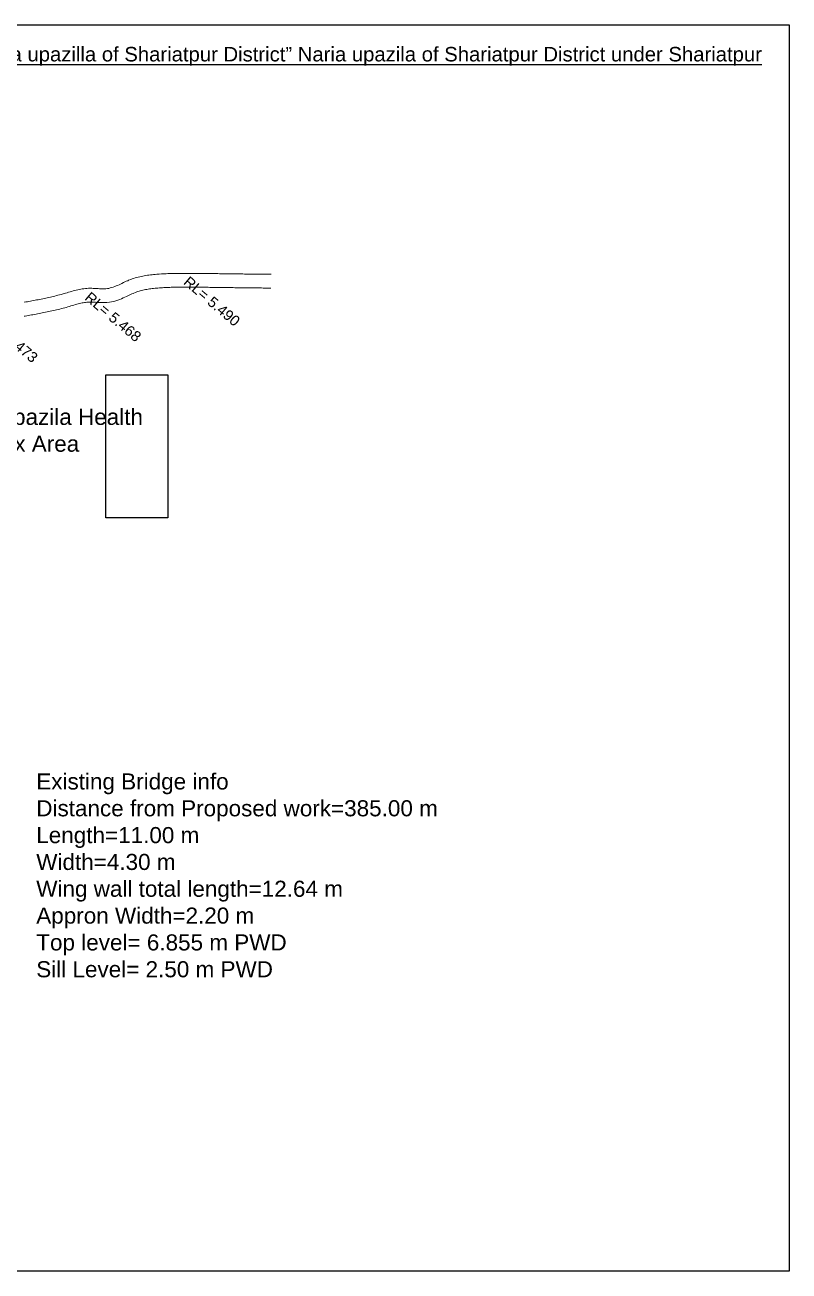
# Model space of a CAD drawing. Header units: millimetres. Extents: x 234588 to 238075, y 2578744 to 2579543.
# Drawn here: x 235015.6 to 235278.9, y 2579113.6 to 2579542.8 of the extents above; entities that cross this region are included whole.
import ezdxf

# ---------------------------------------------------------------- set-up
doc = ezdxf.new("R2010")
doc.units = ezdxf.units.MM
doc.header["$MEASUREMENT"] = 0
for name, color, linetype in [('Boundary', 6, 'Continuous'), ('COORDINATES', 7, 'Continuous'), ('Points-NUM', 4, 'Continuous'), ('RL', 7, 'Continuous')]:
    doc.layers.add(name, color=color, linetype=linetype)
doc.styles.get("Standard").update_dxf_attribs({"font": 'arial.ttf'})

msp = doc.modelspace()

# ---------------------------------------------------------------- linework, layer by layer
at = {"layer": 'Boundary', "lineweight": 20}
for points in [[(235100.399, 2579456.915), (235099.86, 2579456.921), (235099.32, 2579456.927), (235098.781, 2579456.933), (235098.242, 2579456.939), (235097.702, 2579456.945), (235097.163, 2579456.951), (235096.624, 2579456.957), (235096.084, 2579456.963), (235095.545, 2579456.969), (235095.006, 2579456.975), (235094.466, 2579456.981), (235093.927, 2579456.987), (235093.388, 2579456.994), (235092.848, 2579457), (235092.309, 2579457.006), (235091.77, 2579457.013), (235091.23, 2579457.019), (235090.691, 2579457.026), (235090.152, 2579457.032), (235089.612, 2579457.039), (235089.073, 2579457.045), (235088.534, 2579457.052), (235087.995, 2579457.059), (235087.455, 2579457.066), (235086.918, 2579457.073), (235086.377, 2579457.08), (235085.837, 2579457.087), (235085.298, 2579457.095), (235084.759, 2579457.102), (235084.22, 2579457.109), (235083.68, 2579457.117), (235083.141, 2579457.124), (235082.602, 2579457.131), (235082.062, 2579457.138), (235081.523, 2579457.146), (235080.984, 2579457.153), (235080.444, 2579457.16), (235079.905, 2579457.167), (235079.366, 2579457.174), (235078.826, 2579457.181), (235078.287, 2579457.188), (235077.748, 2579457.194), (235077.208, 2579457.201), (235076.669, 2579457.207), (235075.884, 2579457.216), (235075.59, 2579457.219), (235075.051, 2579457.224), (235074.511, 2579457.23), (235073.972, 2579457.235), (235073.432, 2579457.239), (235072.893, 2579457.243), (235072.354, 2579457.246), (235071.814, 2579457.248), (235071.275, 2579457.249), (235070.736, 2579457.249), (235070.306, 2579457.249), (235069.658, 2579457.247), (235069.119, 2579457.243), (235068.58, 2579457.239), (235068.041, 2579457.232), (235067.502, 2579457.224), (235066.963, 2579457.214), (235066.424, 2579457.202), (235065.885, 2579457.187), (235065.346, 2579457.17), (235064.807, 2579457.15), (235064.268, 2579457.128), (235063.728, 2579457.103), (235063.189, 2579457.074), (235062.65, 2579457.042), (235061.849, 2579456.989), (235061.571, 2579456.969), (235061.031, 2579456.926), (235060.492, 2579456.879), (235059.952, 2579456.827), (235059.414, 2579456.77), (235058.876, 2579456.707), (235058.339, 2579456.638), (235057.803, 2579456.561), (235057.268, 2579456.478), (235056.735, 2579456.386), (235056.204, 2579456.286), (235055.674, 2579456.178), (235055.146, 2579456.06), (235054.621, 2579455.932), (235054.098, 2579455.794), (235053.577, 2579455.645), (235053.06, 2579455.485), (235052.545, 2579455.313), (235052.033, 2579455.129), (235051.32, 2579454.849), (235051.02, 2579454.722), (235050.518, 2579454.501), (235050.019, 2579454.271), (235049.521, 2579454.035), (235049.025, 2579453.798), (235048.53, 2579453.561), (235048.034, 2579453.329), (235047.538, 2579453.104), (235047.04, 2579452.889), (235046.54, 2579452.688), (235046.038, 2579452.504), (235045.532, 2579452.339), (235045.022, 2579452.197), (235044.508, 2579452.082), (235044.083, 2579452.009), (235043.463, 2579451.94), (235042.932, 2579451.91), (235042.398, 2579451.903), (235041.86, 2579451.913), (235041.319, 2579451.936), (235040.775, 2579451.969), (235040.231, 2579452.005), (235039.686, 2579452.041), (235039.141, 2579452.073), (235038.596, 2579452.095), (235037.837, 2579452.102), (235037.513, 2579452.095), (235036.975, 2579452.067), (235036.439, 2579452.021), (235035.905, 2579451.959), (235035.373, 2579451.882), (235034.842, 2579451.791), (235034.314, 2579451.688), (235033.786, 2579451.574), (235033.26, 2579451.45), (235032.735, 2579451.318), (235032.211, 2579451.179), (235031.687, 2579451.035), (235031.165, 2579450.886), (235030.642, 2579450.735), (235030.12, 2579450.581), (235029.598, 2579450.428), (235029.075, 2579450.276), (235028.479, 2579450.105), (235028.029, 2579449.98), (235027.506, 2579449.837), (235026.982, 2579449.699), (235026.457, 2579449.564), (235025.932, 2579449.432), (235025.407, 2579449.304), (235024.881, 2579449.178), (235024.355, 2579449.056), (235023.829, 2579448.937), (235023.302, 2579448.82), (235022.775, 2579448.706), (235022.248, 2579448.594), (235021.72, 2579448.484), (235021.192, 2579448.377), (235020.663, 2579448.271), (235020.135, 2579448.167), (235019.606, 2579448.065), (235019.077, 2579447.964), (235018.548, 2579447.865), (235018.018, 2579447.767), (235017.489, 2579447.669), (235016.959, 2579447.573), (235016.429, 2579447.477), (235015.899, 2579447.382), (235015.368, 2579447.288)], [(235100.347, 2579452.163), (235099.807, 2579452.169), (235099.268, 2579452.175), (235098.728, 2579452.181), (235098.189, 2579452.187), (235097.649, 2579452.193), (235097.11, 2579452.199), (235096.57, 2579452.205), (235096.031, 2579452.211), (235095.491, 2579452.217), (235094.952, 2579452.223), (235094.412, 2579452.229), (235093.872, 2579452.236), (235093.333, 2579452.242), (235092.793, 2579452.248), (235092.253, 2579452.255), (235091.713, 2579452.261), (235091.174, 2579452.267), (235090.634, 2579452.274), (235090.094, 2579452.28), (235089.554, 2579452.287), (235089.014, 2579452.294), (235088.474, 2579452.301), (235087.934, 2579452.307), (235087.394, 2579452.314), (235086.856, 2579452.321), (235086.314, 2579452.329), (235085.774, 2579452.336), (235085.234, 2579452.343), (235084.695, 2579452.35), (235084.155, 2579452.358), (235083.616, 2579452.365), (235083.076, 2579452.372), (235082.537, 2579452.38), (235081.998, 2579452.387), (235081.459, 2579452.394), (235080.92, 2579452.401), (235080.382, 2579452.408), (235079.843, 2579452.415), (235079.305, 2579452.422), (235078.766, 2579452.429), (235078.228, 2579452.436), (235077.69, 2579452.443), (235077.152, 2579452.449), (235076.614, 2579452.455), (235075.83, 2579452.464), (235075.539, 2579452.467), (235075.001, 2579452.473), (235074.465, 2579452.478), (235073.929, 2579452.483), (235073.397, 2579452.487), (235072.864, 2579452.491), (235072.331, 2579452.494), (235071.799, 2579452.496), (235071.268, 2579452.497), (235070.737, 2579452.497), (235070.317, 2579452.497), (235069.68, 2579452.495), (235069.154, 2579452.492), (235068.629, 2579452.487), (235068.105, 2579452.481), (235067.583, 2579452.473), (235067.062, 2579452.463), (235066.542, 2579452.451), (235066.024, 2579452.437), (235065.507, 2579452.421), (235064.992, 2579452.402), (235064.478, 2579452.381), (235063.965, 2579452.356), (235063.454, 2579452.329), (235062.947, 2579452.3), (235062.181, 2579452.249), (235061.931, 2579452.23), (235061.424, 2579452.19), (235060.925, 2579452.147), (235060.431, 2579452.099), (235059.942, 2579452.047), (235059.457, 2579451.991), (235058.979, 2579451.929), (235058.505, 2579451.861), (235058.037, 2579451.788), (235057.575, 2579451.709), (235057.12, 2579451.623), (235056.67, 2579451.531), (235056.226, 2579451.432), (235055.788, 2579451.326), (235055.357, 2579451.212), (235054.932, 2579451.09), (235054.514, 2579450.961), (235054.102, 2579450.823), (235053.707, 2579450.681), (235053.113, 2579450.448), (235052.903, 2579450.359), (235052.472, 2579450.169), (235052.029, 2579449.965), (235051.564, 2579449.744), (235051.075, 2579449.51), (235050.562, 2579449.266), (235050.024, 2579449.014), (235049.46, 2579448.758), (235048.869, 2579448.503), (235048.247, 2579448.252), (235047.593, 2579448.012), (235046.904, 2579447.788), (235046.18, 2579447.587), (235045.431, 2579447.419), (235044.75, 2579447.302), (235043.859, 2579447.202), (235043.097, 2579447.16), (235042.385, 2579447.15), (235041.711, 2579447.163), (235041.075, 2579447.191), (235040.477, 2579447.226), (235039.914, 2579447.264), (235039.391, 2579447.298), (235038.906, 2579447.326), (235038.475, 2579447.344), (235037.871, 2579447.35), (235037.694, 2579447.346), (235037.3, 2579447.325), (235036.915, 2579447.292), (235036.52, 2579447.246), (235036.114, 2579447.187), (235035.698, 2579447.116), (235035.27, 2579447.033), (235034.832, 2579446.938), (235034.383, 2579446.833), (235033.923, 2579446.717), (235033.452, 2579446.592), (235032.97, 2579446.459), (235032.477, 2579446.319), (235031.973, 2579446.173), (235031.457, 2579446.021), (235030.932, 2579445.867), (235030.394, 2579445.71), (235029.771, 2579445.532), (235029.291, 2579445.398), (235028.737, 2579445.247), (235028.182, 2579445.101), (235027.628, 2579444.958), (235027.074, 2579444.819), (235026.522, 2579444.684), (235025.97, 2579444.553), (235025.419, 2579444.425), (235024.869, 2579444.3), (235024.32, 2579444.178), (235023.771, 2579444.059), (235023.224, 2579443.943), (235022.677, 2579443.83), (235022.132, 2579443.719), (235021.587, 2579443.61), (235021.044, 2579443.503), (235020.501, 2579443.398), (235019.96, 2579443.295), (235019.42, 2579443.194), (235018.881, 2579443.093), (235018.342, 2579442.995), (235017.805, 2579442.897), (235017.27, 2579442.8), (235016.737, 2579442.705), (235016.203, 2579442.61), (235015.67, 2579442.515), (235015.356, 2579442.459)]]:
    msp.add_lwpolyline(points, dxfattribs=at)
at = {"layer": 'Points-NUM'}
for points in [[(235278.915, 2579542.818), (235278.915, 2579113.561), (234588.216, 2579113.561), (234588.216, 2579542.818)], [(235043.467, 2579422.235), (235064.873, 2579422.235), (235064.873, 2579373.005), (235043.467, 2579373.005)]]:
    msp.add_lwpolyline(points, close=True, dxfattribs=at)

# ---------------------------------------------------------------- texts
at = {"layer": 'COORDINATES'}
for s, insert, char_height, width, attachment_point in [('{\\LSite plan for Construction of Culvert at KM (-) 3.100 of Kedarpur khal under “Protection of Right Bank of Padma River at Naria & Janjira upazilla of Shariatpur District” Naria upazila of Shariatpur District under Shariatpur O&M Division, BWDB, Shariatpur.}', (234933.579, 2579527.82), 5, 681.28392, 5), ('\\A1;Naria Upazila Health Complex Area', (234985.244, 2579394.119), 5.544, 72.4297, 7)]:
    msp.add_mtext(s, dxfattribs=dict(at, insert=insert, char_height=char_height, width=width, attachment_point=attachment_point))
at = {"layer": 'COORDINATES', "insert": (235019.501, 2579214.68), "char_height": 5.544, "attachment_point": 7}
msp.add_mtext('\\A1;Existing Bridge info\\PDistance from Proposed work=385.00 m\\PLength=11.00 m\\PWidth=4.30 m\\PWing wall total length=12.64 m\\PAppron Width=2.20 m\\PTop level= 6.855 m PWD\\PSill Level= 2.50 m PWD', dxfattribs=at)
at = {"layer": 'RL'}
for s, p in [('RL= 5.490', (235069.94, 2579453.764)), ('RL= 5.468', (235035.9, 2579448.405)), ('RL= 5.473', (235000.253, 2579441.208))]:
    msp.add_text(s, height=3.6, rotation=319.88854, dxfattribs=at).set_placement(p)

doc.saveas('drawing.dxf')
